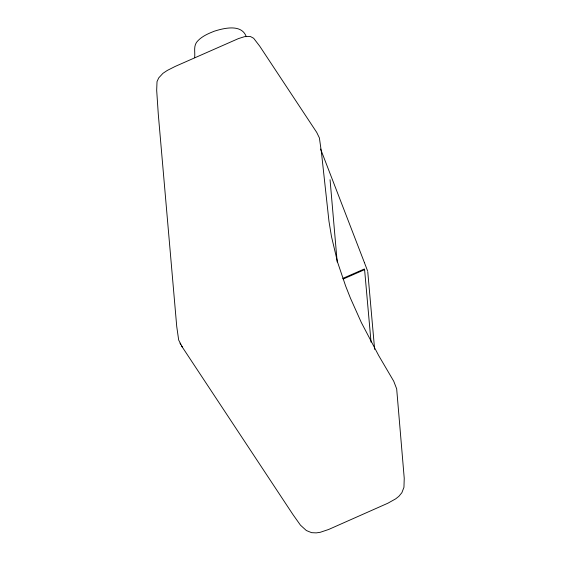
<?xml version="1.0" encoding="UTF-8"?>
<svg xmlns="http://www.w3.org/2000/svg" width="561" height="561" viewBox="0 0 561 561"><rect width="100%" height="100%" fill="white"/><g stroke="black" fill="none" stroke-linecap="round" stroke-linejoin="round"><path stroke-width="0.84" d="M337.182 261.98L330.057 179.709M194.625 57.713C195.319 52.657 193.391 46.843 196.539 42.341C200.95 36.71 207.822 33.758 214.302 31.206C223.797 28.176 241.153 23.835 246.055 36.135M342.834 278.396L364.405 268.957M343.171 279.055L364.334 269.764M182.171 346.88L292.947 514.556L300.444 525.145L306.348 530.524L311.579 532.662L316.25 532.88L320.233 532.298L328.683 529.458L387.875 503.217L395.673 498.855L398.857 496.338L401.872 492.698L403.948 487.327L404.236 478.33L396.676 388.857L393.724 381.2L378.717 355.618L361.368 322.596L350.443 298.164L345.604 285.921L337.547 262.113L331.481 236.574L328.963 221.244L321.446 152.382L319.391 137.915L316.72 132.396L259.736 46.184L253.642 38.253L250.402 36.521L244.582 36.647L238.348 38.632L175.095 66.478L167.269 70.448L162.978 73.302L158.714 77.902L157.017 81.633L156.68 90.293L158.293 114.283L176.729 326.467L178.671 340.036L182.171 346.88L181.399 345.562M179.997 343.164L180.768 344.475M320.604 149.058L364.433 262.667M364.405 262.59L367.525 270.795M364.601 269.729L371.045 342.189M367.743 271.615L374.636 349.391"/></g></svg>
